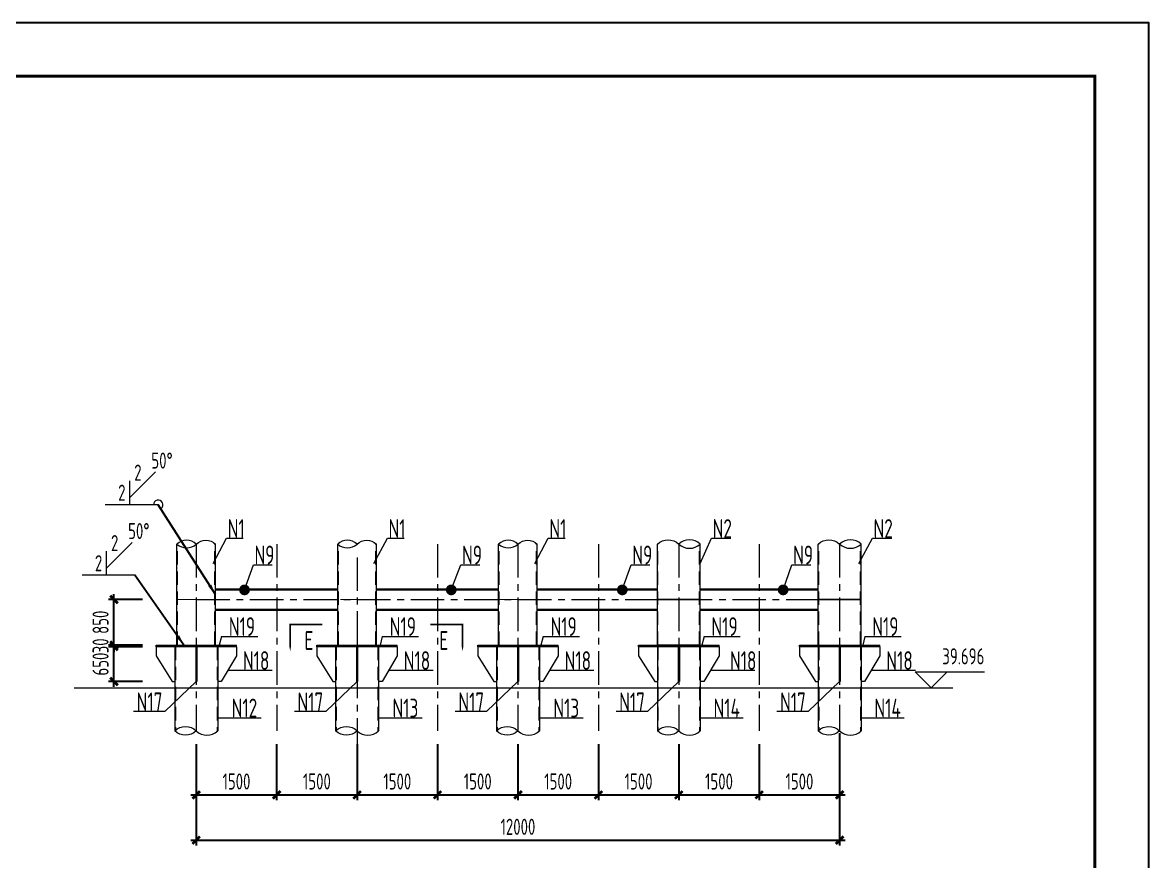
# Model space of a CAD drawing. Extents: x -2876908 to 633791, y -1383861 to 872234.
# Drawn here: x 303818 to 408818, y -1285657 to -1207416 of the extents above; entities that cross this region are included whole.
import ezdxf
from ezdxf.enums import TextEntityAlignment as Align

# ---------------------------------------------------------------- set-up
doc = ezdxf.new("R2010")
doc.units = 0
doc.header["$LTSCALE"] = 5
doc.header["$MEASUREMENT"] = 0
for name, pattern in [('CENTER', [2, 1.25, -0.25, 0.25, -0.25]), ('DASH', [0.35, 0.25, -0.1]), ('DASHED', [0.75, 0.5, -0.25])]:
    doc.linetypes.add(name, pattern=pattern)
doc.layers.get('0').update_dxf_attribs({"linetype": 'CONTINUOUS', "lineweight": 25})
doc.layers.get('DEFPOINTS').update_dxf_attribs({"color": 35, "linetype": 'CONTINUOUS', "lineweight": 13})
for name, color, linetype, lineweight in [('1粗实线', 1, 'CONTINUOUS', 30), ('3中心线', 6, 'CENTER', 18), ('4虚线', 2, 'DASHED', 18), ('5标注', 3, 'CONTINUOUS', 15), ('6文本', 7, 'CONTINUOUS', 15), ('7边界线', 8, 'CONTINUOUS', 15), ('8轮廓线', 4, 'CONTINUOUS', 15), ('DIM', 3, 'CONTINUOUS', 0), ('HFZT', 5, 'CONTINUOUS', 15), ('REIND', 1, 'CONTINUOUS', 0), ('STXT_HF', 7, 'CONTINUOUS', 0), ('THIN', 7, 'CONTINUOUS', 0)]:
    doc.layers.add(name, color=color, linetype=linetype, lineweight=lineweight)
doc.layers.add('M_Prof', color=2, linetype='CONTINUOUS')
doc.styles.get("Standard").update_dxf_attribs({"font": '', "width": 0.7})
doc.styles.add('TSSD_Dimension', font='tssdeng.shx', dxfattribs={"width": 0.7, "bigfont": 'hztxt.shx'})
doc.styles.add('TSSD_Label', font='tssdeng.shx', dxfattribs={"width": 0.7, "bigfont": 'hztxt.shx'})
doc.styles.add('TSSD_NORM', font='tssdeng.shx', dxfattribs={"width": 0.7, "bigfont": 'hztxt.shx'})
doc.styles.get('Standard').set_extended_font_data('SimSun')
doc.dimstyles.new('SJSYB-(50)$7', dxfattribs={"dimscale": 50, "dimtxt": 3.5, "dimasz": 1.5, "dimexe": 1, "dimexo": 1, "dimgap": 0.65, "dimtad": 1, "dimdec": 0, "dimzin": 0, "dimdsep": 46, "dimtxsty": 'TSSD_NORM', "dimblk": 'OBLIQUE', "dimcen": 0, "dimclrd": 256, "dimclre": 256, "dimclrt": 7, "dimadec": 0, "dimazin": 0, "dimtfac": 1, "dimtdec": 0, "dimtmove": 1, "dimatfit": 3, "dimldrblk": 'NONE', "dimfxl": 4, "dimfxlon": 1, "dimtolj": 1, "dimtzin": 0, "dimlwd": -1, "dimlwe": -1, "dimarcsym": 0})
doc.dimstyles.new('TSSD_100_100', dxfattribs={"dimtxt": 300, "dimasz": 100, "dimexe": 100, "dimexo": 250, "dimgap": 100, "dimtad": 1, "dimdec": 0, "dimzin": 0, "dimdsep": 46, "dimtxsty": 'TSSD_Dimension', "dimblk": 'ARCHTICK', "dimblk1": 'ARCHTICK', "dimblk2": 'ARCHTICK', "dimcen": 0, "dimdle": 100, "dimclrt": 7, "dimadec": 0, "dimazin": 0, "dimtfac": 1, "dimtdec": 0, "dimtix": 1, "dimtmove": 2, "dimatfit": 3, "dimfxl": 1, "dimtolj": 1, "dimtzin": 0, "dimarcsym": 0})
doc.dimstyles.new('TSSD_LEADER_STYLE_200.0', dxfattribs={"dimtxt": 0.18, "dimasz": 200, "dimexe": 0.18, "dimexo": 0.0625, "dimgap": 0.09, "dimtad": 0, "dimtih": 1, "dimtoh": 1, "dimdec": 4, "dimzin": 0, "dimdsep": 46, "dimtxsty": 'Standard', "dimcen": 0.09, "dimadec": 0, "dimazin": 0, "dimtfac": 1, "dimtdec": 4, "dimtofl": 0, "dimtmove": 0, "dimatfit": 3, "dimfxl": 1, "dimtolj": 1, "dimtzin": 0, "dimarcsym": 0})

# ---------------------------------------------------------------- blocks, each defined once
blk = doc.blocks.new('施工设计图框')
at = {"color": 7, "linetype": 'Continuous'}
blk.add_lwpolyline([(-395.5, -13.5), (-395.5, 283.5), (24.5, 283.5), (24.5, -13.5), (-395.5, -13.5)], dxfattribs=at)
at = {"layer": '1粗实线', "color": 7, "linetype": 'Continuous', "const_width": 0.6}
blk.add_lwpolyline([(-370.5, -3.5), (-370.5, 273.5), (14.5, 273.5), (14.5, -3.5), (-370.5, -3.5)], dxfattribs=at)
at = {"layer": 'HFZT', "color": 2, "style": 'TSSD_NORM', "width": 0.7}
for tag, height, p in [('比例尺', 2.5, (7.25, 17.5)), ('图号', 2.5, (-20.49, 3.5)), ('日期', 2.5, (7.25, 3.5)), ('图名', 4, (-76.24, 0.75))]:
    blk.add_attdef(tag, text='', height=height, dxfattribs=at).set_placement(p, align=Align.MIDDLE)
blk = doc.blocks.new('_None')
blk = doc.blocks.new('_Oblique')
at = {"color": 0, "linetype": 'ByBlock', "lineweight": -2}
blk.add_line((-0.5, -0.5), (0.5, 0.5), dxfattribs=at)
blk = doc.blocks.new('_ArchTick')
at = {"color": 0, "linetype": 'ByBlock', "const_width": 0.5}
blk.add_lwpolyline([(-0.71, -0.71), (0.71, 0.71)], dxfattribs=at)
blk = doc.blocks.new('*D1531')
at = {"layer": 'DEFPOINTS', "color": 0, "transparency": 16777216}
for p in [(320018, -1273469), (327518, -1273469), (327518, -1279446)]:
    blk.add_point(p, dxfattribs=at)
at = {"layer": 'DIM', "color": 0, "lineweight": -2, "transparency": 16777216}
for p, q in [((320018, -1274719), (320018, -1279946)), ((327518, -1274719), (327518, -1279946)), ((319518, -1279446), (328018, -1279446))]:
    blk.add_line(p, q, dxfattribs=at)
at = {"layer": 'DIM', "color": 0, "lineweight": -2, "transparency": 16777216, "xscale": 500, "yscale": 500, "zscale": 500, "rotation": 180}
blk.add_blockref('_ArchTick', (320018, -1279446), dxfattribs=at)
at = {"layer": 'DIM', "color": 0, "lineweight": -2, "transparency": 16777216, "xscale": 500, "yscale": 500, "zscale": 500}
blk.add_blockref('_ArchTick', (327518, -1279446), dxfattribs=at)
at = {"layer": 'DIM', "color": 7, "transparency": 16777216, "insert": (323768, -1278196), "char_height": 1500, "attachment_point": 5, "style": 'TSSD_Dimension'}
blk.add_mtext('\\A1;1500', dxfattribs=at)
blk = doc.blocks.new('*D1532')
at = {"layer": 'DEFPOINTS', "color": 0, "transparency": 16777216}
for p in [(380018, -1272442), (320018, -1273469), (380018, -1283672)]:
    blk.add_point(p, dxfattribs=at)
at = {"layer": 'DIM', "color": 0, "lineweight": -2, "transparency": 16777216}
for p, q in [((380018, -1273692), (380018, -1284172)), ((320018, -1274719), (320018, -1284172)), ((319518, -1283672), (380518, -1283672))]:
    blk.add_line(p, q, dxfattribs=at)
at = {"layer": 'DIM', "color": 0, "lineweight": -2, "transparency": 16777216, "xscale": 500, "yscale": 500, "zscale": 500, "rotation": 180}
blk.add_blockref('_ArchTick', (320018, -1283672), dxfattribs=at)
at = {"layer": 'DIM', "color": 0, "lineweight": -2, "transparency": 16777216, "xscale": 500, "yscale": 500, "zscale": 500}
blk.add_blockref('_ArchTick', (380018, -1283672), dxfattribs=at)
at = {"layer": 'DIM', "color": 7, "transparency": 16777216, "insert": (350018, -1282422), "char_height": 1500, "attachment_point": 5, "style": 'TSSD_Dimension'}
blk.add_mtext('\\A1;12000', dxfattribs=at)
blk = doc.blocks.new('*D1533')
at = {"layer": 'DEFPOINTS', "color": 0, "transparency": 16777216}
for p in [(327518, -1273469), (335018, -1273469), (335018, -1279446)]:
    blk.add_point(p, dxfattribs=at)
at = {"layer": 'DIM', "color": 0, "lineweight": -2, "transparency": 16777216}
for p, q in [((327518, -1274719), (327518, -1279946)), ((335018, -1274719), (335018, -1279946)), ((327018, -1279446), (335518, -1279446))]:
    blk.add_line(p, q, dxfattribs=at)
at = {"layer": 'DIM', "color": 0, "lineweight": -2, "transparency": 16777216, "xscale": 500, "yscale": 500, "zscale": 500, "rotation": 180}
blk.add_blockref('_ArchTick', (327518, -1279446), dxfattribs=at)
at = {"layer": 'DIM', "color": 0, "lineweight": -2, "transparency": 16777216, "xscale": 500, "yscale": 500, "zscale": 500}
blk.add_blockref('_ArchTick', (335018, -1279446), dxfattribs=at)
at = {"layer": 'DIM', "color": 7, "transparency": 16777216, "insert": (331268, -1278196), "char_height": 1500, "attachment_point": 5, "style": 'TSSD_Dimension'}
blk.add_mtext('\\A1;1500', dxfattribs=at)
blk = doc.blocks.new('*D1534')
at = {"layer": 'DEFPOINTS', "color": 0, "transparency": 16777216}
for p in [(335018, -1273469), (342518, -1273469), (342518, -1279446)]:
    blk.add_point(p, dxfattribs=at)
at = {"layer": 'DIM', "color": 0, "lineweight": -2, "transparency": 16777216}
for p, q in [((335018, -1274719), (335018, -1279946)), ((342518, -1274719), (342518, -1279946)), ((334518, -1279446), (343018, -1279446))]:
    blk.add_line(p, q, dxfattribs=at)
at = {"layer": 'DIM', "color": 0, "lineweight": -2, "transparency": 16777216, "xscale": 500, "yscale": 500, "zscale": 500, "rotation": 180}
blk.add_blockref('_ArchTick', (335018, -1279446), dxfattribs=at)
at = {"layer": 'DIM', "color": 0, "lineweight": -2, "transparency": 16777216, "xscale": 500, "yscale": 500, "zscale": 500}
blk.add_blockref('_ArchTick', (342518, -1279446), dxfattribs=at)
at = {"layer": 'DIM', "color": 7, "transparency": 16777216, "insert": (338768, -1278196), "char_height": 1500, "attachment_point": 5, "style": 'TSSD_Dimension'}
blk.add_mtext('\\A1;1500', dxfattribs=at)
blk = doc.blocks.new('*D1535')
at = {"layer": 'DEFPOINTS', "color": 0, "transparency": 16777216}
for p in [(342518, -1273469), (350018, -1273469), (350018, -1279446)]:
    blk.add_point(p, dxfattribs=at)
at = {"layer": 'DIM', "color": 0, "lineweight": -2, "transparency": 16777216}
for p, q in [((342518, -1274719), (342518, -1279946)), ((350018, -1274719), (350018, -1279946)), ((342018, -1279446), (350518, -1279446))]:
    blk.add_line(p, q, dxfattribs=at)
at = {"layer": 'DIM', "color": 0, "lineweight": -2, "transparency": 16777216, "xscale": 500, "yscale": 500, "zscale": 500, "rotation": 180}
blk.add_blockref('_ArchTick', (342518, -1279446), dxfattribs=at)
at = {"layer": 'DIM', "color": 0, "lineweight": -2, "transparency": 16777216, "xscale": 500, "yscale": 500, "zscale": 500}
blk.add_blockref('_ArchTick', (350018, -1279446), dxfattribs=at)
at = {"layer": 'DIM', "color": 7, "transparency": 16777216, "insert": (346268, -1278196), "char_height": 1500, "attachment_point": 5, "style": 'TSSD_Dimension'}
blk.add_mtext('\\A1;1500', dxfattribs=at)
blk = doc.blocks.new('*D1536')
at = {"layer": 'DEFPOINTS', "color": 0, "transparency": 16777216}
for p in [(350018, -1273469), (357518, -1273469), (357518, -1279446)]:
    blk.add_point(p, dxfattribs=at)
at = {"layer": 'DIM', "color": 0, "lineweight": -2, "transparency": 16777216}
for p, q in [((350018, -1274719), (350018, -1279946)), ((357518, -1274719), (357518, -1279946)), ((349518, -1279446), (358018, -1279446))]:
    blk.add_line(p, q, dxfattribs=at)
at = {"layer": 'DIM', "color": 0, "lineweight": -2, "transparency": 16777216, "xscale": 500, "yscale": 500, "zscale": 500, "rotation": 180}
blk.add_blockref('_ArchTick', (350018, -1279446), dxfattribs=at)
at = {"layer": 'DIM', "color": 0, "lineweight": -2, "transparency": 16777216, "xscale": 500, "yscale": 500, "zscale": 500}
blk.add_blockref('_ArchTick', (357518, -1279446), dxfattribs=at)
at = {"layer": 'DIM', "color": 7, "transparency": 16777216, "insert": (353768, -1278196), "char_height": 1500, "attachment_point": 5, "style": 'TSSD_Dimension'}
blk.add_mtext('\\A1;1500', dxfattribs=at)
blk = doc.blocks.new('*D1537')
at = {"layer": 'DEFPOINTS', "color": 0, "transparency": 16777216}
for p in [(357518, -1273469), (365018, -1273469), (365018, -1279446)]:
    blk.add_point(p, dxfattribs=at)
at = {"layer": 'DIM', "color": 0, "lineweight": -2, "transparency": 16777216}
for p, q in [((357518, -1274719), (357518, -1279946)), ((365018, -1274719), (365018, -1279946)), ((357018, -1279446), (365518, -1279446))]:
    blk.add_line(p, q, dxfattribs=at)
at = {"layer": 'DIM', "color": 0, "lineweight": -2, "transparency": 16777216, "xscale": 500, "yscale": 500, "zscale": 500, "rotation": 180}
blk.add_blockref('_ArchTick', (357518, -1279446), dxfattribs=at)
at = {"layer": 'DIM', "color": 0, "lineweight": -2, "transparency": 16777216, "xscale": 500, "yscale": 500, "zscale": 500}
blk.add_blockref('_ArchTick', (365018, -1279446), dxfattribs=at)
at = {"layer": 'DIM', "color": 7, "transparency": 16777216, "insert": (361268, -1278196), "char_height": 1500, "attachment_point": 5, "style": 'TSSD_Dimension'}
blk.add_mtext('\\A1;1500', dxfattribs=at)
blk = doc.blocks.new('*D1538')
at = {"layer": 'DEFPOINTS', "color": 0, "transparency": 16777216}
for p in [(312348, -1265624), (316268, -1265624), (316268, -1268874)]:
    blk.add_point(p, dxfattribs=at)
at = {"layer": 'DIM', "color": 0, "lineweight": -2, "transparency": 16777216}
for p, q in [((312348, -1269374), (312348, -1265124)), ((315018, -1265624), (311848, -1265624)), ((315018, -1268874), (311848, -1268874))]:
    blk.add_line(p, q, dxfattribs=at)
at = {"layer": 'DIM', "color": 0, "lineweight": -2, "transparency": 16777216, "xscale": 500, "yscale": 500, "zscale": 500}
for p, rotation in [((312348, -1265624), 90), ((312348, -1268874), 270)]:
    blk.add_blockref('_ArchTick', p, dxfattribs=dict(at, rotation=rotation))
at = {"layer": 'DIM', "color": 7, "transparency": 16777216, "insert": (311098, -1267249), "char_height": 1500, "attachment_point": 5, "rotation": 90, "style": 'TSSD_Dimension'}
blk.add_mtext('\\A1;650', dxfattribs=at)
blk = doc.blocks.new('*D1539')
at = {"layer": 'DEFPOINTS', "color": 0, "transparency": 16777216}
for p in [(312348, -1265474), (316268, -1265474), (316268, -1265624)]:
    blk.add_point(p, dxfattribs=at)
at = {"layer": 'DIM', "color": 0, "lineweight": -2, "transparency": 16777216}
for p, q in [((312348, -1265474), (312348, -1264974)), ((315018, -1265474), (311848, -1265474)), ((315018, -1265624), (311848, -1265624)), ((312348, -1265624), (312348, -1265474)), ((312348, -1265624), (312348, -1266124))]:
    blk.add_line(p, q, dxfattribs=at)
at = {"layer": 'DIM', "color": 0, "lineweight": -2, "transparency": 16777216, "xscale": 500, "yscale": 500, "zscale": 500}
for p, rotation in [((312348, -1265474), 270), ((312348, -1265624), 90)]:
    blk.add_blockref('_ArchTick', p, dxfattribs=dict(at, rotation=rotation))
at = {"layer": 'DIM', "color": 7, "transparency": 16777216, "insert": (311098, -1265549), "char_height": 1500, "attachment_point": 5, "rotation": 90, "style": 'TSSD_Dimension'}
blk.add_mtext('\\A1;30', dxfattribs=at)
blk = doc.blocks.new('*D1540')
at = {"layer": 'DEFPOINTS', "color": 0, "transparency": 16777216}
for p in [(312348, -1261224), (316268, -1261224), (316268, -1265474)]:
    blk.add_point(p, dxfattribs=at)
at = {"layer": 'DIM', "color": 0, "lineweight": -2, "transparency": 16777216}
for p, q in [((312348, -1265974), (312348, -1260724)), ((315018, -1261224), (311848, -1261224)), ((315018, -1265474), (311848, -1265474))]:
    blk.add_line(p, q, dxfattribs=at)
at = {"layer": 'DIM', "color": 0, "lineweight": -2, "transparency": 16777216, "xscale": 500, "yscale": 500, "zscale": 500}
for p, rotation in [((312348, -1261224), 90), ((312348, -1265474), 270)]:
    blk.add_blockref('_ArchTick', p, dxfattribs=dict(at, rotation=rotation))
at = {"layer": 'DIM', "color": 7, "transparency": 16777216, "insert": (311098, -1263349), "char_height": 1500, "attachment_point": 5, "rotation": 90, "style": 'TSSD_Dimension'}
blk.add_mtext('\\A1;850', dxfattribs=at)
blk = doc.blocks.new('_WELD008')
at = {"color": 0, "linetype": 'ByBlock'}
for p, q in [((0, 0.3), (1.061, 1.361)), ((0, 0), (0, 1))]:
    blk.add_line(p, q, dxfattribs=at)
for tag, p in [('C', (1.286, 1.416)), ('B', (0.288, 0.856)), ('A', (-0.303, -0.009))]:
    blk.add_attdef(tag, text='', height=0.8, dxfattribs=at).set_placement(p, align=Align.CENTER)
blk = doc.blocks.new('*D1482')
at = {"layer": 'DEFPOINTS', "color": 0, "transparency": 16777216}
for p in [(365018, -1273469), (372518, -1273469), (372518, -1279446)]:
    blk.add_point(p, dxfattribs=at)
at = {"layer": 'DIM', "color": 0, "lineweight": -2, "transparency": 16777216}
for p, q in [((365018, -1274719), (365018, -1279946)), ((372518, -1274719), (372518, -1279946)), ((364518, -1279446), (373018, -1279446))]:
    blk.add_line(p, q, dxfattribs=at)
at = {"layer": 'DIM', "color": 0, "lineweight": -2, "transparency": 16777216, "xscale": 500, "yscale": 500, "zscale": 500, "rotation": 180}
blk.add_blockref('_ArchTick', (365018, -1279446), dxfattribs=at)
at = {"layer": 'DIM', "color": 0, "lineweight": -2, "transparency": 16777216, "xscale": 500, "yscale": 500, "zscale": 500}
blk.add_blockref('_ArchTick', (372518, -1279446), dxfattribs=at)
at = {"layer": 'DIM', "color": 7, "transparency": 16777216, "insert": (368768, -1278196), "char_height": 1500, "attachment_point": 5, "style": 'TSSD_Dimension'}
blk.add_mtext('\\A1;1500', dxfattribs=at)
blk = doc.blocks.new('*D1483')
at = {"layer": 'DEFPOINTS', "color": 0, "transparency": 16777216}
for p in [(372518, -1273469), (380018, -1273469), (380018, -1279446)]:
    blk.add_point(p, dxfattribs=at)
at = {"layer": 'DIM', "color": 0, "lineweight": -2, "transparency": 16777216}
for p, q in [((372518, -1274719), (372518, -1279946)), ((380018, -1274719), (380018, -1279946)), ((372018, -1279446), (380518, -1279446))]:
    blk.add_line(p, q, dxfattribs=at)
at = {"layer": 'DIM', "color": 0, "lineweight": -2, "transparency": 16777216, "xscale": 500, "yscale": 500, "zscale": 500, "rotation": 180}
blk.add_blockref('_ArchTick', (372518, -1279446), dxfattribs=at)
at = {"layer": 'DIM', "color": 0, "lineweight": -2, "transparency": 16777216, "xscale": 500, "yscale": 500, "zscale": 500}
blk.add_blockref('_ArchTick', (380018, -1279446), dxfattribs=at)
at = {"layer": 'DIM', "color": 7, "transparency": 16777216, "insert": (376268, -1278196), "char_height": 1500, "attachment_point": 5, "style": 'TSSD_Dimension'}
blk.add_mtext('\\A1;1500', dxfattribs=at)

msp = doc.modelspace()

# ---------------------------------------------------------------- linework, layer by layer
at = {"layer": '3中心线', "ltscale": 500}
for p, q in [((320018.262, -1256053.168), (320018.262, -1273469.414)), ((327518.262, -1256053.168), (327518.262, -1273469.414)), ((342518.262, -1256053.168), (342518.262, -1273469.414)), ((350018.262, -1256053.168), (350018.262, -1273469.414)), ((357518.262, -1256053.168), (357518.262, -1273469.414)), ((365018.262, -1256053.168), (365018.262, -1273469.414)), ((372518.262, -1256053.168), (372518.262, -1273469.414)), ((380018.262, -1256053.168), (380018.262, -1273469.414)), ((335018.262, -1257303.168), (335018.262, -1274719.414)), ((320018.262, -1261224.272), (382018.262, -1261224.272))]:
    msp.add_line(p, q, dxfattribs=at)
at = {"layer": '4虚线', "ltscale": 500}
for p, q in [((318278.262, -1265474.272), (318278.262, -1256106.88)), ((321758.262, -1265474.272), (321758.262, -1256053.168)), ((333278.262, -1265474.272), (333278.262, -1256106.88)), ((336758.262, -1265474.272), (336758.262, -1256053.168)), ((348278.262, -1265474.272), (348278.262, -1256106.88)), ((351758.262, -1265474.272), (351758.262, -1256053.168)), ((363078.262, -1265474.272), (363078.262, -1255999.13)), ((366958.262, -1265474.272), (366958.262, -1256107.206)), ((378078.262, -1265474.272), (378078.262, -1255999.13)), ((381958.262, -1265474.272), (381958.262, -1256107.206)), ((318078.262, -1265624.272), (318078.262, -1273469.414)), ((321958.262, -1265624.272), (321958.262, -1273469.414)), ((333078.262, -1265624.272), (333078.262, -1273469.414)), ((336958.262, -1265624.272), (336958.262, -1273469.414)), ((348078.262, -1265624.272), (348078.262, -1273469.414)), ((351958.262, -1265624.272), (351958.262, -1273469.414)), ((363078.262, -1265624.272), (363078.262, -1273469.414)), ((366958.262, -1265624.272), (366958.262, -1273469.414)), ((378078.262, -1265624.272), (378078.262, -1273469.414)), ((381958.262, -1265624.272), (381958.262, -1273469.414))]:
    msp.add_line(p, q, dxfattribs=at)
at = {"layer": '5标注'}
for p, q in [((324519.473, -1260329.272), (325342.568, -1257979.086)), ((325342.568, -1257979.086), (327099.106, -1257979.086)), ((344695.816, -1257979.086), (346452.354, -1257979.086)), ((359748.845, -1260329.272), (360571.94, -1257979.086)), ((360571.94, -1257979.086), (362328.478, -1257979.086)), ((374748.845, -1260329.272), (375571.94, -1257979.086)), ((375571.94, -1257979.086), (377328.478, -1257979.086)), ((322369.107, -1264660.02), (322165.15, -1265474.272)), ((322369.107, -1264660.02), (325756.448, -1264660.02)), ((337369.107, -1264660.02), (337165.15, -1265474.272)), ((337369.107, -1264660.02), (340756.448, -1264660.02)), ((352369.107, -1264660.02), (352165.15, -1265474.272)), ((352369.107, -1264660.02), (355756.448, -1264660.02)), ((367369.107, -1264660.02), (367165.15, -1265474.272)), ((367369.107, -1264660.02), (370756.448, -1264660.02)), ((382369.107, -1264660.02), (382165.15, -1265474.272)), ((382369.107, -1264660.02), (385756.448, -1264660.02)), ((322966.548, -1267827.87), (327098.256, -1267827.87)), ((337966.548, -1267827.87), (342098.256, -1267827.87)), ((352966.548, -1267827.87), (357098.256, -1267827.87)), ((367966.548, -1267827.87), (372098.256, -1267827.87)), ((382966.548, -1267827.87), (387098.256, -1267827.87)), ((317097.525, -1271678.577), (320018.262, -1268874.272)), ((332097.525, -1271678.577), (335018.262, -1268874.272)), ((347097.525, -1271678.577), (350018.262, -1268874.272)), ((362097.525, -1271678.577), (365018.262, -1268874.272)), ((377097.525, -1271678.577), (380018.262, -1268874.272)), ((317097.525, -1271678.577), (314166.592, -1271678.577)), ((322018.262, -1272253.657), (326085.609, -1272253.657)), ((332097.525, -1271678.577), (329166.592, -1271678.577)), ((337018.262, -1272253.657), (341085.609, -1272253.657)), ((347097.525, -1271678.577), (344166.592, -1271678.577)), ((352018.262, -1272253.657), (356085.609, -1272253.657)), ((362097.525, -1271678.577), (359166.592, -1271678.577)), ((366958.262, -1272253.657), (371025.609, -1272253.657)), ((377097.525, -1271678.577), (374166.592, -1271678.577)), ((381958.262, -1272253.657), (386025.609, -1272253.657))]:
    msp.add_line(p, q, dxfattribs=at)
at = {"layer": '5标注', "linetype": 'DASH', "ltscale": 500, "flags": 128}
for points, const_width in [([(318218.262, -1261224.272), (321818.262, -1261224.272)], 120), ([(333443.262, -1261224.272), (336593.262, -1261224.272)], 120), ([(348218.262, -1261224.272), (351818.262, -1261224.272)], 120), ([(363018.262, -1261224.272), (367018.262, -1261224.272)], 150), ([(378018.262, -1261224.272), (382018.262, -1261224.272)], 150)]:
    msp.add_lwpolyline(points, dxfattribs=dict(at, const_width=const_width))
at = {"layer": '5标注', "flags": 128}
for points in [[(331781.425, -1263550.688, 150, 150, 0), (328781.425, -1263550.688, 150, 150, 0), (328781.425, -1265050.688, 350, 0, 0), (328781.425, -1266050.688, 0, 0, 0)], [(341851.62, -1263550.688, 150, 150, 0), (344851.62, -1263550.688, 150, 150, 0), (344851.62, -1265050.688, 350, 0, 0), (344851.62, -1266050.688, 0, 0, 0)]]:
    msp.add_lwpolyline(points, format="xyseb", dxfattribs=at)
at = {"layer": '7边界线'}
msp.add_line((308648.25, -1269474.272), (390572.471, -1269474.272), dxfattribs=at)
at = {"layer": '8轮廓线'}
for p, q in [((318218.262, -1265474.272), (318218.262, -1256053.168)), ((321818.262, -1265474.272), (321818.262, -1256053.168)), ((333218.262, -1265474.272), (333218.262, -1256053.168)), ((336818.262, -1265474.272), (336818.262, -1256053.168)), ((348218.262, -1265474.272), (348218.262, -1256053.168)), ((351818.262, -1265474.272), (351818.262, -1256053.168)), ((363018.262, -1265474.272), (363018.262, -1256053.168)), ((367018.262, -1265474.272), (367018.262, -1256053.168)), ((378018.262, -1265474.272), (378018.262, -1256053.168)), ((382018.262, -1265474.272), (382018.262, -1256053.168)), ((321818.262, -1260224.272), (333218.262, -1260224.272)), ((321818.262, -1260329.272), (333218.262, -1260329.272)), ((336818.262, -1260224.272), (348218.262, -1260224.272)), ((336818.262, -1260329.272), (348218.262, -1260329.272)), ((351818.262, -1260224.272), (363018.262, -1260224.272)), ((351818.262, -1260329.272), (363018.262, -1260329.272)), ((367018.262, -1260224.272), (378018.262, -1260224.272)), ((367018.262, -1260329.272), (378018.262, -1260329.272)), ((321818.262, -1262119.272), (333218.262, -1262119.272)), ((321818.262, -1262224.272), (333218.262, -1262224.272)), ((336818.262, -1262119.272), (348218.262, -1262119.272)), ((336818.262, -1262224.272), (348218.262, -1262224.272)), ((351818.262, -1262119.272), (363018.262, -1262119.272)), ((351818.262, -1262224.272), (363018.262, -1262224.272)), ((367018.262, -1262119.272), (378018.262, -1262119.272)), ((367018.262, -1262224.272), (378018.262, -1262224.272)), ((316268.262, -1265624.272), (316268.262, -1265474.272)), ((316268.262, -1265474.272), (323768.262, -1265474.272)), ((323768.262, -1265624.272), (316268.262, -1265624.272)), ((316268.262, -1265624.272), (316268.262, -1266474.272)), ((318018.262, -1265474.272), (322018.262, -1265474.272)), ((318018.262, -1265624.272), (318018.262, -1273469.414)), ((319968.262, -1265624.272), (319968.262, -1268874.272)), ((320068.262, -1265624.272), (320068.262, -1268874.272)), ((322018.262, -1265624.272), (322018.262, -1273469.414)), ((323768.262, -1265624.272), (323768.262, -1265474.272)), ((323768.262, -1265624.272), (323768.262, -1266474.272)), ((331268.262, -1265624.272), (331268.262, -1265474.272)), ((331268.262, -1265474.272), (338768.262, -1265474.272)), ((338768.262, -1265624.272), (331268.262, -1265624.272)), ((331268.262, -1265624.272), (331268.262, -1266474.272)), ((333018.262, -1265474.272), (337018.262, -1265474.272)), ((333018.262, -1265624.272), (333018.262, -1273469.414)), ((334968.262, -1265624.272), (334968.262, -1268874.272)), ((335068.262, -1265624.272), (335068.262, -1268874.272)), ((337018.262, -1265624.272), (337018.262, -1273469.414)), ((338768.262, -1265624.272), (338768.262, -1265474.272)), ((338768.262, -1265624.272), (338768.262, -1266474.272)), ((346268.262, -1265624.272), (346268.262, -1265474.272)), ((346268.262, -1265474.272), (353768.262, -1265474.272)), ((353768.262, -1265624.272), (346268.262, -1265624.272)), ((346268.262, -1265624.272), (346268.262, -1266474.272)), ((348018.262, -1265474.272), (352018.262, -1265474.272)), ((348018.262, -1265624.272), (348018.262, -1273469.414)), ((349968.262, -1265624.272), (349968.262, -1268874.272)), ((350068.262, -1265624.272), (350068.262, -1268874.272)), ((352018.262, -1265624.272), (352018.262, -1273469.414)), ((353768.262, -1265624.272), (353768.262, -1265474.272)), ((353768.262, -1265624.272), (353768.262, -1266474.272)), ((361268.262, -1265624.272), (361268.262, -1265474.272)), ((361268.262, -1265474.272), (368768.262, -1265474.272)), ((368768.262, -1265624.272), (361268.262, -1265624.272)), ((361268.262, -1265624.272), (361268.262, -1266474.272)), ((363018.262, -1265474.272), (367018.262, -1265474.272)), ((363018.262, -1265624.272), (363018.262, -1273469.414)), ((364968.262, -1265624.272), (364968.262, -1268874.272)), ((365068.262, -1265624.272), (365068.262, -1268874.272)), ((367018.262, -1265624.272), (367018.262, -1273469.414)), ((368768.262, -1265624.272), (368768.262, -1265474.272)), ((368768.262, -1265624.272), (368768.262, -1266474.272)), ((376268.262, -1265624.272), (376268.262, -1265474.272)), ((376268.262, -1265474.272), (383768.262, -1265474.272)), ((383768.262, -1265624.272), (376268.262, -1265624.272)), ((376268.262, -1265624.272), (376268.262, -1266474.272)), ((378018.262, -1265474.272), (382018.262, -1265474.272)), ((378018.262, -1265624.272), (378018.262, -1273469.414)), ((379968.262, -1265624.272), (379968.262, -1268874.272)), ((380068.262, -1265624.272), (380068.262, -1268874.272)), ((382018.262, -1265624.272), (382018.262, -1273469.414)), ((383768.262, -1265624.272), (383768.262, -1265474.272)), ((383768.262, -1265624.272), (383768.262, -1266474.272)), ((316268.262, -1266474.272), (317768.262, -1268874.272)), ((323768.262, -1266474.272), (322346.782, -1268874.272)), ((331268.262, -1266474.272), (332768.262, -1268874.272)), ((338768.262, -1266474.272), (337346.782, -1268874.272)), ((346268.262, -1266474.272), (347768.262, -1268874.272)), ((353768.262, -1266474.272), (352346.782, -1268874.272)), ((361268.262, -1266474.272), (362768.262, -1268874.272)), ((368768.262, -1266474.272), (367346.782, -1268874.272)), ((376268.262, -1266474.272), (377768.262, -1268874.272)), ((383768.262, -1266474.272), (382346.782, -1268874.272)), ((317768.262, -1268874.272), (318018.262, -1268874.272)), ((320068.262, -1268874.272), (319968.262, -1268874.272)), ((322346.782, -1268874.272), (322018.262, -1268874.272)), ((332768.262, -1268874.272), (333018.262, -1268874.272)), ((335068.262, -1268874.272), (334968.262, -1268874.272)), ((337346.782, -1268874.272), (337018.262, -1268874.272)), ((347768.262, -1268874.272), (348018.262, -1268874.272)), ((350068.262, -1268874.272), (349968.262, -1268874.272)), ((352346.782, -1268874.272), (352018.262, -1268874.272)), ((362768.262, -1268874.272), (363018.262, -1268874.272)), ((365068.262, -1268874.272), (364968.262, -1268874.272)), ((367346.782, -1268874.272), (367018.262, -1268874.272)), ((377768.262, -1268874.272), (378018.262, -1268874.272)), ((380068.262, -1268874.272), (379968.262, -1268874.272)), ((382346.782, -1268874.272), (382018.262, -1268874.272))]:
    msp.add_line(p, q, dxfattribs=at)
at = {"layer": 'M_Prof'}
msp.add_line((363018.262, -1265474.272), (367018.262, -1265474.272), dxfattribs=at)
at = {"layer": 'REIND', "const_width": 500}
for points in [[(324269.473, -1260329.272, 1), (324769.473, -1260329.272, 1)], [(343547.721, -1260329.272, 1), (344047.721, -1260329.272, 1)], [(359498.845, -1260329.272, 1), (359998.845, -1260329.272, 1)], [(374498.845, -1260329.272, 1), (374998.845, -1260329.272, 1)]]:
    msp.add_lwpolyline(points, format="xyb", close=True, dxfattribs=at)
at = {"layer": 'STXT_HF'}
for p, q in [((316469.303, -1252392.857), (311532.988, -1252392.857)), ((314303.863, -1258966.795), (309367.548, -1258966.795))]:
    msp.add_line(p, q, dxfattribs=at)
msp.add_arc((316469.303, -1252392.857), 444.741, 308.05010096, 180, dxfattribs=at)
at = {"layer": 'THIN'}
for p, q in [((388548.898, -1269474.272), (387048.898, -1267974.272)), ((387048.898, -1267974.272), (390048.898, -1267974.272)), ((388548.898, -1269474.272), (390048.898, -1267974.272)), ((390048.898, -1267974.272), (393515.244, -1267974.272)), ((371700.128, -1269474.272), (389722.898, -1269474.272))]:
    msp.add_line(p, q, dxfattribs=at)
for points in [[(320018.262, -1256053.168, 0.4), (318218.262, -1256053.168, 0.4), (320018.262, -1256053.168, -0.4), (321818.262, -1256053.168, -0.4)], [(335018.262, -1256053.168, 0.4), (333218.262, -1256053.168, 0.4), (335018.262, -1256053.168, -0.4), (336818.262, -1256053.168, -0.4)], [(350018.262, -1256053.168, 0.4), (348218.262, -1256053.168, 0.4), (350018.262, -1256053.168, -0.4), (351818.262, -1256053.168, -0.4)], [(363018.262, -1256053.168, -0.4), (365018.262, -1256053.168, 0.4), (367018.262, -1256053.168, 0.4), (365018.262, -1256053.168, -0.4)], [(378018.262, -1256053.168, -0.4), (380018.262, -1256053.168, 0.4), (382018.262, -1256053.168, 0.4), (380018.262, -1256053.168, -0.4)], [(320018.262, -1273469.414, -0.4), (318018.262, -1273469.414, -0.4), (320018.262, -1273469.414, 0.4), (322018.262, -1273469.414, 0.4)], [(335018.262, -1273469.414, -0.4), (333018.262, -1273469.414, -0.4), (335018.262, -1273469.414, 0.4), (337018.262, -1273469.414, 0.4)], [(350018.262, -1273469.414, -0.4), (348018.262, -1273469.414, -0.4), (350018.262, -1273469.414, 0.4), (352018.262, -1273469.414, 0.4)], [(365018.262, -1273469.414, -0.4), (363018.262, -1273469.414, -0.4), (365018.262, -1273469.414, 0.4), (367018.262, -1273469.414, 0.4)], [(380018.262, -1273469.414, -0.4), (378018.262, -1273469.414, -0.4), (380018.262, -1273469.414, 0.4), (382018.262, -1273469.414, 0.4)]]:
    msp.add_lwpolyline(points, format="xyb", dxfattribs=at)

# ---------------------------------------------------------------- block references
at = {"xscale": 500, "yscale": 500, "zscale": 500}
msp.add_blockref('施工设计图框', (396570.084, -1349166.468), dxfattribs=at)
at = {"layer": 'STXT_HF'}
ref = msp.add_blockref('_WELD008', (313826.762, -1252392.857), dxfattribs=dict(at, xscale=2250, yscale=2250, zscale=2250))
ref.add_attrib('2', '2', dxfattribs={"height": 1500, "style": 'TSSD_Label', "width": 0.7}).set_placement((314576.762, -1249392.857), align=Align.MIDDLE_CENTER)
ref.add_attrib('2', '2', dxfattribs={"height": 1500, "style": 'TSSD_Label', "width": 0.7}).set_placement((313076.762, -1251267.857), align=Align.MIDDLE_CENTER)
ref.add_attrib('50%%d', '50%%d', dxfattribs={"height": 1500, "style": 'TSSD_Label', "width": 0.7}).set_placement((316826.762, -1248267.857), align=Align.MIDDLE_CENTER)
ref = msp.add_blockref('_WELD008', (311661.322, -1258966.795), dxfattribs=dict(at, xscale=2250, yscale=2250, zscale=2250))
ref.add_attrib('2', '2', dxfattribs={"height": 1500, "style": 'TSSD_Label', "width": 0.7}).set_placement((312411.322, -1255966.795), align=Align.MIDDLE_CENTER)
ref.add_attrib('2', '2', dxfattribs={"height": 1500, "style": 'TSSD_Label', "width": 0.7}).set_placement((310911.322, -1257841.795), align=Align.MIDDLE_CENTER)
ref.add_attrib('50%%d', '50%%d', dxfattribs={"height": 1500, "style": 'TSSD_Label', "width": 0.7}).set_placement((314661.322, -1254841.795), align=Align.MIDDLE_CENTER)

# ---------------------------------------------------------------- texts
at = {"layer": '5标注', "color": 7, "char_height": 1750, "style": 'TSSD_NORM'}
for s, insert, attachment_point in [('N1', (322948.857, -1255481.401), 7), ('N1', (337948.857, -1255481.401), 7), ('N1', (352948.857, -1255481.401), 7), ('N2', (368173.857, -1255481.401), 7), ('N2', (383173.857, -1255481.401), 7), ('N9', (325450.068, -1257946.586), 7), ('N9', (344803.316, -1257946.586), 7), ('N9', (360679.44, -1257946.586), 7), ('N9', (375679.44, -1257946.586), 7), ('N19', (323057.348, -1264627.52), 7), ('N19', (338057.348, -1264627.52), 7), ('N19', (353057.348, -1264627.52), 7), ('N19', (368057.348, -1264627.52), 7), ('N19', (383057.348, -1264627.52), 7), ('N18', (324367.346, -1267795.37), 7), ('N18', (339367.346, -1267795.37), 7), ('N18', (354367.346, -1267795.37), 7), ('N18', (369787.351, -1267795.37), 7), ('N18', (384367.346, -1267795.37), 7), ('N17', (316865.693, -1271646.077), 9), ('N12', (323316.757, -1272221.157), 7), ('N17', (331865.693, -1271646.077), 9), ('N13', (338316.757, -1272221.157), 7), ('N17', (346865.693, -1271646.077), 9), ('N13', (353316.757, -1272221.157), 7), ('N17', (361865.693, -1271646.077), 9), ('N14', (368256.757, -1272221.157), 7), ('N17', (376865.693, -1271646.077), 9), ('N14', (383256.757, -1272221.157), 7)]:
    msp.add_mtext(s, dxfattribs=dict(at, insert=insert, attachment_point=attachment_point))
at = {"layer": '6文本', "style": 'TSSD_NORM', "width": 0.7}
for p in [(330531.425, -1265050.688), (343101.62, -1265050.688)]:
    msp.add_text('E', height=1750, dxfattribs=at).set_placement(p, align=Align.MIDDLE_CENTER)
at = {"layer": 'DIM', "color": 7, "style": 'TSSD_Dimension', "width": 0.7}
msp.add_text('39.696', height=1500, dxfattribs=at).set_placement((393515.244, -1267724.272), align=Align.BOTTOM_RIGHT)

# ---------------------------------------------------------------- dimensions: what is measured, and where the dimension line sits
at = {"layer": 'DIM'}
for base, p1, p2, picture, middle in [((312348.016, -1261224.272), (316268.262, -1265474.272), (316268.262, -1261224.272), '*D1540', (311098.016, -1263349.272)), ((312348.016, -1265624.272), (316268.262, -1268874.272), (316268.262, -1265624.272), '*D1538', (311098.016, -1267249.272))]:
    dim = msp.add_linear_dim(base=base, p1=p1, p2=p2, angle=90, dimstyle='TSSD_100_100', override={"dimtxt": 1500, "dimasz": 500, "dimexe": 500, "dimexo": 1250, "dimgap": 500, "dimlfac": 0.2, "dimdle": 500}, dxfattribs=at)
    dim.commit()
    dim.dimension.update_dxf_attribs({"geometry": picture, "text_midpoint": middle})
dim = msp.add_linear_dim(base=(312348.016, -1265474.272), p1=(316268.262, -1265624.272), p2=(316268.262, -1265474.272), angle=90, dimstyle='TSSD_100_100', override={"dimtxt": 1500, "dimasz": 500, "dimexe": 500, "dimexo": 1250, "dimgap": 500, "dimlfac": 0.2, "dimdle": 500}, dxfattribs=at)
dim.commit()
dim.dimension.update_dxf_attribs({"geometry": '*D1539', "text_midpoint": (311098.016, -1265549.272), "dimtype": 160})
for base, p1, p2, picture, middle in [((380018.262, -1283671.928), (320018.262, -1273469.414), (380018.262, -1272441.581), '*D1532', (350018.262, -1282421.928)), ((327518.262, -1279446.441), (320018.262, -1273469.414), (327518.262, -1273469.414), '*D1531', (323768.262, -1278196.441)), ((335018.262, -1279446.441), (327518.262, -1273469.414), (335018.262, -1273469.414), '*D1533', (331268.262, -1278196.441)), ((342518.262, -1279446.441), (335018.262, -1273469.414), (342518.262, -1273469.414), '*D1534', (338768.262, -1278196.441)), ((350018.262, -1279446.441), (342518.262, -1273469.414), (350018.262, -1273469.414), '*D1535', (346268.262, -1278196.441)), ((357518.262, -1279446.441), (350018.262, -1273469.414), (357518.262, -1273469.414), '*D1536', (353768.262, -1278196.441)), ((365018.262, -1279446.441), (357518.262, -1273469.414), (365018.262, -1273469.414), '*D1537', (361268.262, -1278196.441)), ((372518.262, -1279446.441), (365018.262, -1273469.414), (372518.262, -1273469.414), '*D1482', (368768.262, -1278196.441)), ((380018.262, -1279446.441), (372518.262, -1273469.414), (380018.262, -1273469.414), '*D1483', (376268.262, -1278196.441))]:
    dim = msp.add_linear_dim(base=base, p1=p1, p2=p2, dimstyle='TSSD_100_100', override={"dimtxt": 1500, "dimasz": 500, "dimexe": 500, "dimexo": 1250, "dimgap": 500, "dimlfac": 0.2, "dimdle": 500}, dxfattribs=at)
    dim.commit()
    dim.dimension.update_dxf_attribs({"geometry": picture, "text_midpoint": middle})

# ---------------------------------------------------------------- leaders
at = {"layer": '5标注', "annotation_type": 0, "has_hookline": 1, "hookline_direction": 0}
for points, text_width in [([(321593.262, -1257864.087), (322841.357, -1255513.901), (322916.357, -1255513.901)], 1460.577), ([(336593.262, -1257864.087), (337841.357, -1255513.901), (337916.357, -1255513.901)], 1460.577), ([(351593.262, -1257864.087), (352841.357, -1255513.901), (352916.357, -1255513.901)], 1460.577), ([(367018.262, -1257877.298), (368066.357, -1255513.901), (368141.357, -1255513.901)], 1696.154), ([(381818.262, -1257864.087), (383066.357, -1255513.901), (383141.357, -1255513.901)], 1696.154)]:
    msp.add_leader(points, dimstyle='SJSYB-(50)$7', override={"dimgap": 0.65, "dimtad": 1}, dxfattribs=dict(at, text_width=text_width))
at = {"layer": '5标注'}
msp.add_leader([(343797.721, -1260329.272), (344695.816, -1257979.086)], dimstyle='SJSYB-(50)$7', override={"dimgap": 0.65, "dimtad": 1}, dxfattribs=at)
at = {"layer": 'STXT_HF'}
for points in [[(321818.262, -1260763.72), (316469.303, -1252392.857)], [(318864.619, -1265474.272), (314303.863, -1258966.795)]]:
    msp.add_leader(points, dimstyle='TSSD_LEADER_STYLE_200.0', override={"dimasz": 1000}, dxfattribs=at)

doc.saveas('drawing.dxf')
